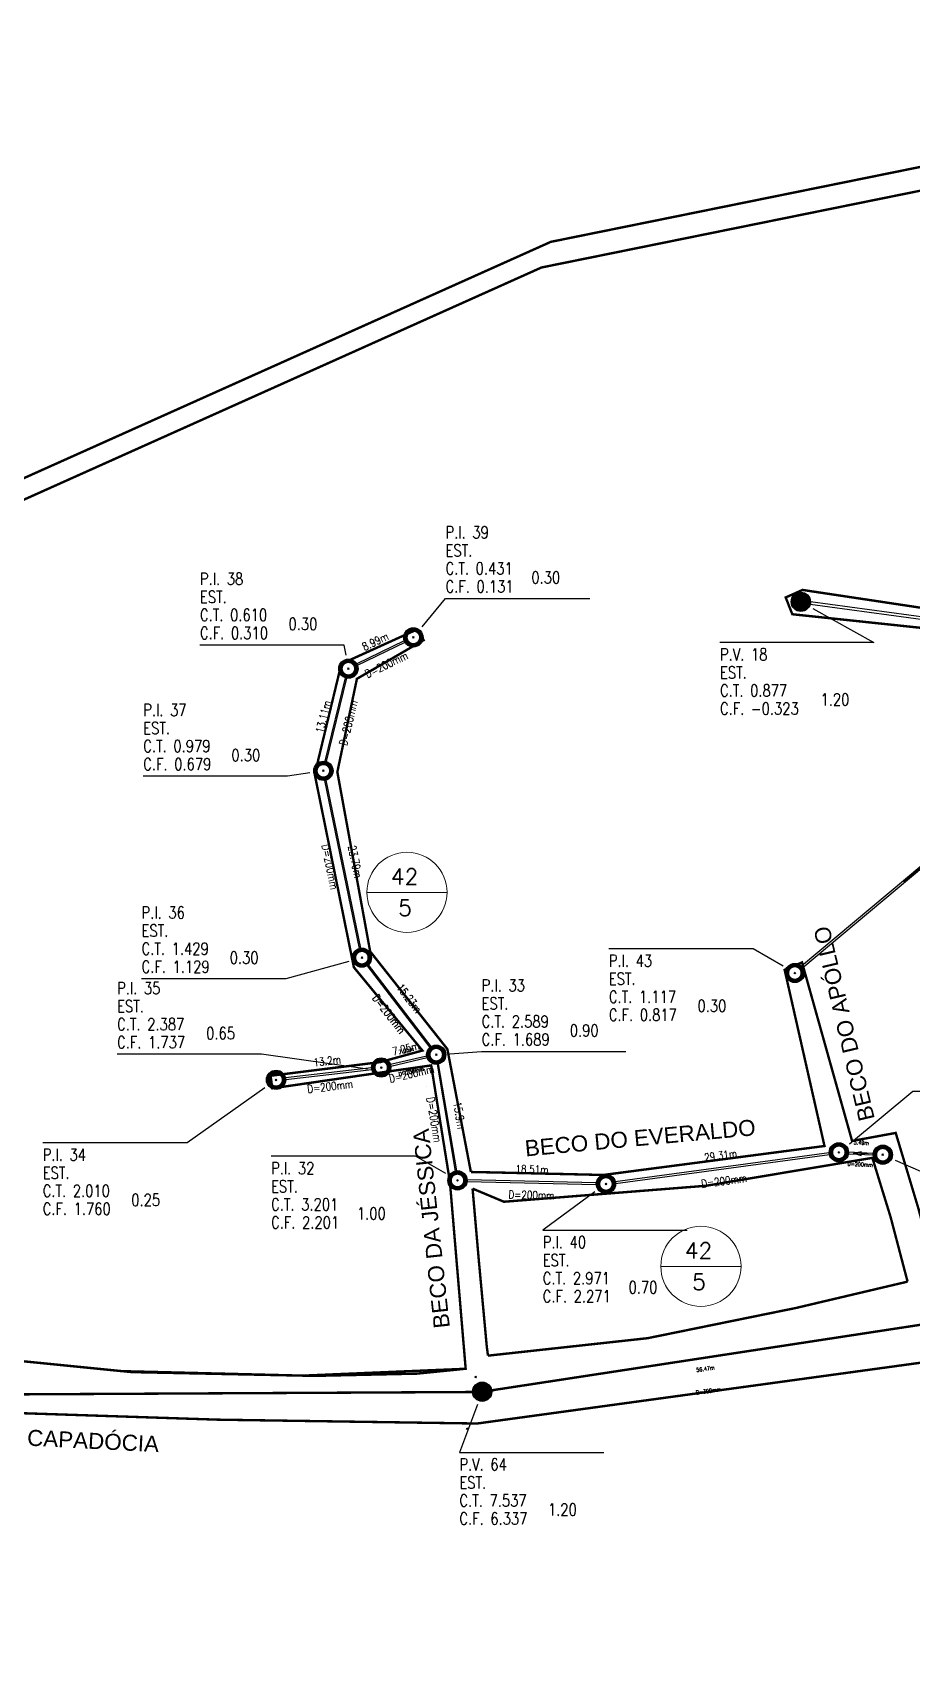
# Model space of a CAD drawing. Extents: x -44 to 717176, y -20 to 14707758.
# Drawn here: x 357888.4 to 357998, y 7353777.8 to 7353981.3 of the extents above; entities that cross this region are included whole.
import ezdxf
from ezdxf.enums import TextEntityAlignment as Align

# ---------------------------------------------------------------- set-up
doc = ezdxf.new("R2010")
doc.units = 0
doc.header["$PDMODE"] = 3
doc.header["$PDSIZE"] = 0.1
for name, color, linetype in [('0-quadras', 5, 'Continuous'), ('A_Alerta', 2, 'Continuous'), ('Heights', 7, 'Continuous'), ('PONTOS-CAIXAS_U', 1, 'Continuous'), ('PS_IND_COMPRIMENTO', 7, 'Continuous'), ('PS_IND_DIAMETRO', 7, 'Continuous'), ('PS_IND_FLUXO', 3, 'Continuous'), ('PS_PONTOS_IDENTIFICACAO_LIN', 7, 'Continuous'), ('PS_PONTOS_IDENTIFICACAO_TXT', 7, 'Continuous'), ('Survey', 7, 'Continuous'), ('Survey.td2', 7, 'Continuous'), ('Survey.td2_Mark', 7, 'Continuous'), ('TEXTO', 7, 'Continuous'), ('TUBO_PVC', 1, 'Continuous')]:
    doc.layers.add(name, color=color, linetype=linetype)
doc.layers.add('COTAS', color=7, linetype='Continuous', lineweight=9)
doc.styles.add('CARIMBO', font='arial.ttf', dxfattribs={"height": 2})
doc.styles.add('ROMANS', font='ROMANS.shx', dxfattribs={"height": 2})
doc.styles.add('SABESP', font='ROMANS.shx', dxfattribs={"height": 2})
doc.styles.get("Standard").update_dxf_attribs({"font": 'times.ttf'})

# ---------------------------------------------------------------- blocks, each defined once
blk = doc.blocks.new('*U820', base_point=(9690.446, 9362.01))
at = {"const_width": 0.24, "flags": 128}
blk.add_lwpolyline([(9690.326, 9362.01, 1), (9690.566, 9362.01, 1)], format="xyb", close=True, dxfattribs=at)
blk.add_circle((9690.446, 9362.01), 0.24)
blk = doc.blocks.new('*U1586', base_point=(9690.446, 9362.01))
at = {"const_width": 0.24, "flags": 128}
blk.add_lwpolyline([(9690.326, 9362.01, 1), (9690.566, 9362.01, 1)], format="xyb", close=True, dxfattribs=at)
blk.add_circle((9690.446, 9362.01), 0.24)
blk = doc.blocks.new('*U1590', base_point=(9679.184, 9377.793))
at = {"const_width": 0.1, "flags": 128}
blk.add_lwpolyline([(9678.994, 9377.793, 1), (9679.374, 9377.793, 1)], format="xyb", close=True, dxfattribs=at)
blk.add_circle((9679.184, 9377.793), 0.24)
blk = doc.blocks.new('*U1591', base_point=(9679.184, 9377.793))
at = {"const_width": 0.1, "flags": 128}
blk.add_lwpolyline([(9678.994, 9377.793, 1), (9679.374, 9377.793, 1)], format="xyb", close=True, dxfattribs=at)
blk.add_circle((9679.184, 9377.793), 0.24)
blk = doc.blocks.new('*U1592', base_point=(9679.184, 9377.793))
at = {"const_width": 0.1, "flags": 128}
blk.add_lwpolyline([(9678.994, 9377.793, 1), (9679.374, 9377.793, 1)], format="xyb", close=True, dxfattribs=at)
blk.add_circle((9679.184, 9377.793), 0.24)
blk = doc.blocks.new('*U1593', base_point=(9679.184, 9377.793))
at = {"const_width": 0.1, "flags": 128}
blk.add_lwpolyline([(9678.994, 9377.793, 1), (9679.374, 9377.793, 1)], format="xyb", close=True, dxfattribs=at)
blk.add_circle((9679.184, 9377.793), 0.24)
blk = doc.blocks.new('*U1594', base_point=(9679.184, 9377.793))
at = {"const_width": 0.1, "flags": 128}
blk.add_lwpolyline([(9678.994, 9377.793, 1), (9679.374, 9377.793, 1)], format="xyb", close=True, dxfattribs=at)
blk.add_circle((9679.184, 9377.793), 0.24)
blk = doc.blocks.new('*U1595', base_point=(9679.184, 9377.793))
at = {"const_width": 0.1, "flags": 128}
blk.add_lwpolyline([(9678.994, 9377.793, 1), (9679.374, 9377.793, 1)], format="xyb", close=True, dxfattribs=at)
blk.add_circle((9679.184, 9377.793), 0.24)
blk = doc.blocks.new('*U1596', base_point=(9679.184, 9377.793))
at = {"const_width": 0.1, "flags": 128}
blk.add_lwpolyline([(9678.994, 9377.793, 1), (9679.374, 9377.793, 1)], format="xyb", close=True, dxfattribs=at)
blk.add_circle((9679.184, 9377.793), 0.24)
blk = doc.blocks.new('*U1597', base_point=(9679.184, 9377.793))
at = {"const_width": 0.1, "flags": 128}
blk.add_lwpolyline([(9678.994, 9377.793, 1), (9679.374, 9377.793, 1)], format="xyb", close=True, dxfattribs=at)
blk.add_circle((9679.184, 9377.793), 0.24)
blk = doc.blocks.new('*U1598', base_point=(9679.184, 9377.793))
at = {"const_width": 0.1, "flags": 128}
blk.add_lwpolyline([(9678.994, 9377.793, 1), (9679.374, 9377.793, 1)], format="xyb", close=True, dxfattribs=at)
blk.add_circle((9679.184, 9377.793), 0.24)
blk = doc.blocks.new('*U1599', base_point=(9679.184, 9377.793))
at = {"const_width": 0.1, "flags": 128}
blk.add_lwpolyline([(9678.994, 9377.793, 1), (9679.374, 9377.793, 1)], format="xyb", close=True, dxfattribs=at)
blk.add_circle((9679.184, 9377.793), 0.24)
blk = doc.blocks.new('*U1600', base_point=(9679.184, 9377.793))
at = {"const_width": 0.1, "flags": 128}
blk.add_lwpolyline([(9678.994, 9377.793, 1), (9679.374, 9377.793, 1)], format="xyb", close=True, dxfattribs=at)
blk.add_circle((9679.184, 9377.793), 0.24)
blk = doc.blocks.new('*U1601', base_point=(9679.184, 9377.793))
at = {"const_width": 0.1, "flags": 128}
blk.add_lwpolyline([(9678.994, 9377.793, 1), (9679.374, 9377.793, 1)], format="xyb", close=True, dxfattribs=at)
blk.add_circle((9679.184, 9377.793), 0.24)
blk = doc.blocks.new('*U1602', base_point=(9679.184, 9377.793))
at = {"const_width": 0.1, "flags": 128}
blk.add_lwpolyline([(9678.994, 9377.793, 1), (9679.374, 9377.793, 1)], format="xyb", close=True, dxfattribs=at)
blk.add_circle((9679.184, 9377.793), 0.24)

msp = doc.modelspace()

# ---------------------------------------------------------------- linework, layer by layer
at = {"layer": '0-quadras'}
for points in [[(357879.47, 7353922.2, 0.3, 0.3, 0), (357953.06, 7353955.2, 0.3, 0.3, 0), (358080.02, 7353980.94, 0.3, 0.3, 0), (358153.05, 7353981.13, 0.3, 0.3, 0), (358190.81, 7353976.87, 0.3, 0.3, 0), (358190.35, 7353961.56, 0, 0, 0)], [(357943.09, 7353839.23, 0.3, 0.3, 0), (357940.16, 7353854.55, 0.3, 0.3, 0), (357930.53, 7353866.73, 0.3, 0.3, 0), (357926.44, 7353889.1, 0.3, 0.3, 0), (357928.88, 7353900.72, 0.3, 0.3, 0), (357937.2, 7353905.54, 0.3, 0.3, 0), (357936.37, 7353906.87, 0.3, 0.3, 0), (357926.94, 7353902.58, 0.3, 0.3, 0), (357923.62, 7353888.8, 0.3, 0.3, 0), (357928.5, 7353864.75, 0.3, 0.3, 0), (357937.05, 7353854.37, 0.3, 0.3, 0), (357931.78, 7353852.93, 0.3, 0.3, 0), (357918.12, 7353851.23, 0.3, 0.3, 0), (357918.33, 7353849.66, 0.3, 0.3, 0), (357931.88, 7353851.63, 0.3, 0.3, 0), (357938.14, 7353852.52, 0.3, 0.3, 0), (357940.47, 7353838.04, 0.3, 0.3, 0), (357942.44, 7353814.7, 0.3, 0.3, 0), (357936.35, 7353814.09, 0.3, 0.3, 0), (357923.61, 7353813.81, 0.3, 0.3, 0), (357900.81, 7353814.28, 0.3, 0.3, 0), (357796.8, 7353824.66, 0.3, 0.3, 0)]]:
    msp.add_lwpolyline(points, format="xyseb", dxfattribs=at)
at = {"layer": '0-quadras', "const_width": 0.3}
for points in [[(357942.31, 7353814.69), (357922.12, 7353813.84), (357899.59, 7353814.4), (357796.74, 7353824.68), (357810.39, 7353891.5), (357878.3, 7353918.99), (357951.89, 7353952), (358078.86, 7353977.74), (358151.89, 7353977.93), (358189.65, 7353973.67), (358189.19, 7353958.36)], [(358023.33, 7353906.88), (358008.5, 7353908.18), (357984.44, 7353911.8), (357982.34, 7353910.86), (357983.17, 7353908.77), (358008.6, 7353906.08), (358022.11, 7353903.91)], [(357997.54, 7353825.56), (357983.64, 7353822.28), (357965.13, 7353818.51), (357945.22, 7353816.33), (357945.22, 7353816.33)], [(357829.23, 7353811.07), (357911.56, 7353808.35), (357943.86, 7353807.87), (358004.71, 7353816.21), (358037.68, 7353819.09), (358052.74, 7353814.07), (358068.11, 7353805.83), (358080.71, 7353799.35), (358093.64, 7353793.58), (358110.84, 7353784.66), (358125.35, 7353774.73), (358122.49, 7353766.41), (358117.56, 7353758.44), (358109.8, 7353749.67), (358099.66, 7353740.49), (358078.21, 7353719.55), (358064.02, 7353705.2), (358050.59, 7353691.8), (358035.26, 7353678.61), (358023.12, 7353664.44), (358032.83, 7353646.42), (358058.01, 7353621.53), (358077.18, 7353602.94)]]:
    msp.add_lwpolyline(points, dxfattribs=at)
at = {"layer": '0-quadras', "elevation": 12.12}
msp.add_lwpolyline([(358001.25, 7353825.12, 0.3, 0.3, 0), (358001.09, 7353826.29, 0.3, 0.3, 0), (357998.91, 7353834.61, 0.3, 0.3, 0), (357996.06, 7353844.1, 0.3, 0.3, 0), (357990.62, 7353843.1, 0.3, 0.3, 0), (357984.38, 7353865.36, 0.3, 0.3, 0), (357982.21, 7353864.43, 0.3, 0.3, 0), (357987.18, 7353842.47, 0.3, 0.3, 0), (357959.6, 7353838.86, 0.3, 0.3, 0), (357946.13, 7353839.17, 0.3, 0.3, 0), (357943.09, 7353839.23, 0, 0, 0)], format="xyseb", dxfattribs=at)
at = {"layer": '0-quadras', "const_width": 0.3}
for points, elevation in [([(357943.3, 7353837.16), (357947.21, 7353835.52), (357972.39, 7353837.51), (357993.15, 7353840.99), (357995.42, 7353833.62), (357997.54, 7353825.56), (357997.54, 7353825.56)], 12.12), ([(357945.22, 7353816.33), (357945.07, 7353817.49), (357944.08, 7353828.2), (357943.3, 7353837.16)], 15.4)]:
    msp.add_lwpolyline(points, dxfattribs=dict(at, elevation=elevation))
at = {"layer": 'COTAS', "ltscale": 4}
for p, q in [((357930.12, 7353874.09), (357940.12, 7353874.09)), ((357966.77, 7353827.46), (357976.77, 7353827.46))]:
    msp.add_line(p, q, dxfattribs=at)
at = {"layer": 'COTAS'}
for centre in [(357935.12, 7353874.1), (357971.77, 7353827.47)]:
    msp.add_circle(centre, 5, dxfattribs=at)
at = {"layer": 'PS_IND_FLUXO'}
for points in [[(357931.65, 7353899.83, 0, 0, 0), (357934.31, 7353901.11, 0.5, 0, 0), (357935.21, 7353901.54, 0, 0, 0)], [(357929.16, 7353892.33, 0, 0, 0), (357930.11, 7353896.21, 0.5, 0, 0), (357930.35, 7353897.18, 0, 0, 0)], [(357924.08, 7353874.42, 0, 0, 0), (357923.27, 7353878.34, 0.5, 0, 0), (357923.07, 7353879.32, 0, 0, 0)], [(357932.8, 7353855.73, 0, 0, 0), (357930.37, 7353858.9, 0.5, 0, 0), (357929.76, 7353859.7, 0, 0, 0)], [(357934.8, 7353849.24, 0, 0, 0), (357936.54, 7353849.65, 0.5, 0, 0), (357937.52, 7353849.87, 0, 0, 0)], [(357923.29, 7353847.62, 0, 0, 0), (357927.26, 7353848.09, 0.5, 0, 0), (357928.26, 7353848.2, 0, 0, 0)], [(357936.96, 7353842.96, 0, 0, 0), (357936.3, 7353846.9, 0.5, 0, 0), (357936.13, 7353847.89, 0, 0, 0)], [(357977.41, 7353836.48, 0, 0, 0), (357973.45, 7353835.94, 0.5, 0, 0), (357972.46, 7353835.81, 0, 0, 0)], [(357953.09, 7353834.3, 0, 0, 0), (357949.09, 7353834.4, 0.5, 0, 0), (357948.09, 7353834.42, 0, 0, 0)]]:
    msp.add_lwpolyline(points, format="xyseb", dxfattribs=at)
for points in [[(357997.07, 7353875.42), (358008.58, 7353885.04), (358007.65, 7353884.59), (358008.58, 7353885.04), (358007.97, 7353884.21)], [(357992.64, 7353841.48), (357990.79, 7353841.58), (357991.77, 7353841.28), (357990.79, 7353841.58), (357991.8, 7353841.78)]]:
    msp.add_lwpolyline(points, dxfattribs=at)
at = {"layer": 'PS_PONTOS_IDENTIFICACAO_LIN', "linetype": 'Continuous'}
for points in [[(357937, 7353907.19), (357939.93, 7353910.73), (357957.93, 7353910.73)], [(357985.72, 7353909.5), (357993.35, 7353905.26), (357974.15, 7353905.26)], [(357927.53, 7353903.65), (357927.31, 7353904.93), (357909.31, 7353904.93)], [(357923.02, 7353888.99), (357920.24, 7353888.58), (357902.24, 7353888.58)], [(357927.86, 7353865.49), (357920.03, 7353863.32), (357902.03, 7353863.32)], [(357982.01, 7353864.9), (357978.29, 7353867.07), (357960.29, 7353867.07)], [(357930.22, 7353852.07), (357916.98, 7353853.9), (357898.98, 7353853.9)], [(357940.47, 7353853.98), (357944.43, 7353854.25), (357962.43, 7353854.25)], [(357917.41, 7353849.74), (357907.7, 7353842.88), (357889.7, 7353842.88)], [(357990.28, 7353842.76), (357998.18, 7353849.31), (358016.18, 7353849.31)], [(357939.95, 7353839.03), (357936.18, 7353841.19), (357918.18, 7353841.19)], [(357996.01, 7353840.7), (358004.9, 7353836.82), (358022.9, 7353836.82)], [(357958.56, 7353836.74), (357952.05, 7353831.98), (357970.05, 7353831.98)], [(357943.9, 7353810.24), (357941.66, 7353804.27), (357959.66, 7353804.27)]]:
    msp.add_lwpolyline(points, dxfattribs=at)
at = {"layer": 'Survey'}
for p in [(357984.23, 7353910.32, 0.88), (357935.92, 7353905.88, 0.43), (357927.82, 7353901.98, 0.61), (357924.7, 7353889.25, 0.98), (357929.5, 7353865.95, 1.43), (357983.48, 7353864.04, 1.12), (357938.77, 7353853.86, 2.59), (357918.8, 7353850.72, 2.01), (357931.91, 7353852.26, 2.39), (357988.97, 7353841.68, 2.98), (357994.45, 7353841.38, 2.93), (357941.42, 7353838.18, 3.2), (357959.93, 7353837.74, 2.97), (357943.67, 7353813.69, 6.36)]:
    msp.add_point(p, dxfattribs=at)
at = {"layer": 'Survey.td2'}
for p in [(357944.5, 7353812.43, 7.54), (357942.63, 7353807.23, 7.54)]:
    msp.add_point(p, dxfattribs=at)
at = {"layer": 'TUBO_PVC'}
for points in [[(357985.42, 7353910.16), (357985.4, 7353910.01), (358007.48, 7353907.03), (358007.5, 7353907.18), (358007.52, 7353907.33), (357985.44, 7353910.31)], [(357928.9, 7353902.5), (357928.94, 7353902.41), (357934.88, 7353905.27), (357934.84, 7353905.36), (357934.79, 7353905.45), (357928.85, 7353902.59)], [(357924.98, 7353890.41), (357925.08, 7353890.39), (357927.63, 7353900.79), (357927.53, 7353900.81), (357927.43, 7353900.84), (357924.88, 7353890.44)], [(357984.4, 7353864.81), (357984.46, 7353864.73), (358021.31, 7353895.57), (358021.25, 7353895.65), (358021.19, 7353895.72), (357984.33, 7353864.89)], [(357929.26, 7353867.12), (357929.35, 7353867.14), (357925.04, 7353888.09), (357924.94, 7353888.07), (357924.84, 7353888.05), (357929.16, 7353867.1)], [(357938.04, 7353854.81), (357938.12, 7353854.87), (357930.31, 7353865.06), (357930.23, 7353865), (357930.15, 7353864.94), (357937.96, 7353854.75)], [(357933.08, 7353852.53), (357933.1, 7353852.43), (357937.63, 7353853.49), (357937.6, 7353853.59), (357937.58, 7353853.69), (357933.05, 7353852.63)], [(357919.99, 7353850.86), (357920, 7353850.76), (357930.73, 7353852.02), (357930.72, 7353852.12), (357930.71, 7353852.22), (357919.98, 7353850.96)], [(357941.22, 7353839.36), (357941.32, 7353839.38), (357939.07, 7353852.7), (357938.97, 7353852.68), (357938.87, 7353852.66), (357941.12, 7353839.35)], [(357961.12, 7353837.9), (357961.13, 7353837.8), (357987.8, 7353841.42), (357987.78, 7353841.52), (357987.77, 7353841.62), (357961.1, 7353838)], [(357993.25, 7353841.45), (357993.26, 7353841.55), (357990.17, 7353841.71), (357990.17, 7353841.61), (357990.16, 7353841.51), (357993.25, 7353841.35)], [(357942.62, 7353838.15), (357942.62, 7353838.05), (357958.73, 7353837.67), (357958.73, 7353837.77), (357958.73, 7353837.87), (357942.62, 7353838.25)]]:
    msp.add_lwpolyline(points, close=True, dxfattribs=at)
at = {"layer": 'TUBO_PVC', "const_width": 0.3}
for points in [[(357945.69, 7353812.01), (358002.88, 7353820.75)], [(357873.91, 7353811.44), (357943.3, 7353811.8)]]:
    msp.add_lwpolyline(points, dxfattribs=at)

# ---------------------------------------------------------------- block references
at = {"layer": 'PONTOS-CAIXAS_U', "xscale": 5, "yscale": 5, "zscale": 5}
for name, p in [('*U1586', (357984.23, 7353910.32)), ('*U1597', (357935.92, 7353905.88)), ('*U1596', (357927.82, 7353901.98)), ('*U1595', (357924.7, 7353889.25)), ('*U1594', (357929.5, 7353865.95)), ('*U1601', (357983.48, 7353864.04)), ('*U1591', (357938.77, 7353853.86)), ('*U1593', (357931.91, 7353852.26)), ('*U1592', (357918.8, 7353850.72)), ('*U1599', (357988.97, 7353841.68)), ('*U1600', (357994.45, 7353841.38)), ('*U1590', (357941.42, 7353838.18)), ('*U1602', (357941.42, 7353838.18)), ('*U1598', (357959.93, 7353837.74)), ('*U820', (357944.5, 7353811.83, 7.54))]:
    msp.add_blockref(name, p, dxfattribs=at)

# ---------------------------------------------------------------- texts
at = {"layer": 'A_Alerta', "color": 0, "style": 'CARIMBO'}
for s, rotation, p in [('BECO DO APÓLLO', 103.3179, (357989.63, 7353857.72)), ('BECO DA JÉSSICA', 96.0752, (357938.16, 7353832.17)), ('BECO DO EVERALDO', 5.2784, (357964.2, 7353843.49)), ('RUA DA CAPADÓCIA', 357.1306, (357890.33, 7353805.99))]:
    msp.add_text(s, height=2, rotation=rotation, dxfattribs=at).set_placement(p, align=Align.MIDDLE_CENTER)
at = {"layer": 'Heights', "color": 24}
msp.add_text(' H: 7.5379m', height=0.2, dxfattribs=at).set_placement((357944.5, 7353811.83, 7.54))
at = {"layer": 'PS_IND_COMPRIMENTO', "style": 'ROMANS', "width": 0.8}
for s, height, rotation, p in [('8.99m', 1, 25.7075, (357931.17, 7353905.37)), ('13.11m', 1, 76.2253, (357924.7, 7353895.99)), ('23.79m', 1, 281.6439, (357928.66, 7353877.92)), ('15.23m', 1, 307.5029, (357935.4, 7353860.88)), ('7.05m', 1, 13.1526, (357934.98, 7353854.62)), ('13.2m', 1, 6.7117, (357925.17, 7353853.08)), ('7.05m', 0.5, 13.1526, (357935.03, 7353854.38)), ('15.9m', 1, 279.5949, (357941.67, 7353846.29)), ('5.49m', 0.5, 356.901, (357991.78, 7353842.88)), ('29.31m', 1, 7.7203, (357974.23, 7353841.29)), ('18.51m', 1, 358.638, (357950.71, 7353839.56)), ('56.47m', 0.5, 7.9291, (357972.32, 7353814.7))]:
    msp.add_text(s, height=height, rotation=rotation, dxfattribs=at).set_placement(p, align=Align.MIDDLE_CENTER)
at = {"layer": 'PS_IND_DIAMETRO', "style": 'ROMANS', "width": 0.8}
for s, height, rotation, p in [('D=200mm', 1, 25.7075, (357932.56, 7353902.49)), ('D=200mm', 1, 76.2253, (357927.81, 7353895.23)), ('D=200mm', 1, 281.6439, (357925.53, 7353877.27)), ('D=200mm', 1, 307.5029, (357932.87, 7353858.93)), ('D=200mm', 1, 13.1526, (357935.7, 7353851.5)), ('D=200mm', 0.5, 13.1526, (357935.65, 7353851.75)), ('D=200mm', 1, 6.7117, (357925.54, 7353849.9)), ('D=200mm', 1, 279.5949, (357938.52, 7353845.75)), ('D=200mm', 1, 7.7203, (357974.66, 7353838.12)), ('D=200mm', 0.5, 356.901, (357991.64, 7353840.18)), ('D=200mm', 1, 358.638, (357950.64, 7353836.36)), ('D=300mm', 0.5, 7.9291, (357972.71, 7353811.93))]:
    msp.add_text(s, height=height, rotation=rotation, dxfattribs=at).set_placement(p, align=Align.MIDDLE_CENTER)
at = {"layer": 'PS_PONTOS_IDENTIFICACAO_TXT', "style": 'ROMANS', "width": 0.8}
for s, p in [('P.I. 39', (357939.93, 7353918.23)), ('EST. ', (357939.93, 7353915.98)), ('P.I. 38', (357909.31, 7353912.43)), ('C.T. 0.431', (357939.93, 7353913.73)), ('0.30', (357950.63, 7353912.6)), ('C.F. 0.131', (357939.93, 7353911.48)), ('EST. ', (357909.31, 7353910.18)), ('C.T. 0.610', (357909.31, 7353907.93)), ('0.30', (357920.35, 7353906.81)), ('C.F. 0.310', (357909.31, 7353905.68)), ('P.V. 18', (357974.15, 7353903.01)), ('EST. ', (357974.15, 7353900.76)), ('C.T. 0.877', (357974.15, 7353898.51)), ('C.F. -0.323', (357974.15, 7353896.26)), ('1.20', (357986.68, 7353897.39)), ('P.I. 37', (357902.24, 7353896.08)), ('EST. ', (357902.24, 7353893.83)), ('C.T. 0.979', (357902.24, 7353891.58)), ('0.30', (357913.23, 7353890.45)), ('C.F. 0.679', (357902.24, 7353889.33)), ('P.I. 36', (357902.03, 7353870.82)), ('EST. ', (357902.03, 7353868.57)), ('C.T. 1.429', (357902.03, 7353866.32)), ('C.F. 1.129', (357902.03, 7353864.07)), ('0.30', (357913.02, 7353865.2)), ('P.I. 43', (357960.29, 7353864.82)), ('P.I. 33', (357944.43, 7353861.75)), ('EST. ', (357960.29, 7353862.57)), ('P.I. 35', (357898.98, 7353861.4)), ('EST. ', (357944.43, 7353859.5)), ('C.T. 1.117', (357960.29, 7353860.32)), ('EST. ', (357898.98, 7353859.15)), ('C.F. 0.817', (357960.29, 7353858.07)), ('0.30', (357971.34, 7353859.19)), ('C.T. 2.387', (357898.98, 7353856.9)), ('0.65', (357910.08, 7353855.78)), ('C.T. 2.589', (357944.43, 7353857.25)), ('0.90', (357955.42, 7353856.12)), ('C.F. 1.737', (357898.98, 7353854.65)), ('C.F. 1.689', (357944.43, 7353855)), ('P.I. 34', (357889.7, 7353840.63)), ('EST. ', (357889.7, 7353838.38)), ('P.I. 32', (357918.18, 7353838.94)), ('C.T. 2.010', (357889.7, 7353836.13)), ('EST. ', (357918.18, 7353836.69)), ('C.F. 1.760', (357889.7, 7353833.88)), ('0.25', (357900.75, 7353835)), ('C.T. 3.201', (357918.18, 7353834.44)), ('1.00', (357928.88, 7353833.31)), ('C.F. 2.201', (357918.18, 7353832.19)), ('P.I. 40', (357952.05, 7353829.73)), ('EST. ', (357952.05, 7353827.48)), ('C.T. 2.971', (357952.05, 7353825.23)), ('C.F. 2.271', (357952.05, 7353822.98)), ('0.70', (357962.75, 7353824.1)), ('P.V. 64', (357941.66, 7353802.02)), ('EST. ', (357941.66, 7353799.77)), ('C.T. 7.537', (357941.66, 7353797.52)), ('C.F. 6.337', (357941.66, 7353795.27)), ('1.20', (357952.7, 7353796.39, -7.54))]:
    msp.add_text(s, height=1.5, dxfattribs=at).set_placement(p)
at = {"layer": 'Survey.td2_Mark'}
msp.add_text(' pt83', height=0.2, dxfattribs=at).set_placement((357944.5, 7353812.43, 7.54))
at = {"layer": 'TEXTO', "style": 'SABESP'}
for s, p in [('42', (357934.83, 7353875.06)), ('5', (357934.89, 7353871.17)), ('42', (357971.48, 7353828.43)), ('5', (357971.54, 7353824.54))]:
    msp.add_text(s, height=2, dxfattribs=at).set_placement(p, align=Align.CENTER)

doc.saveas('drawing.dxf')
